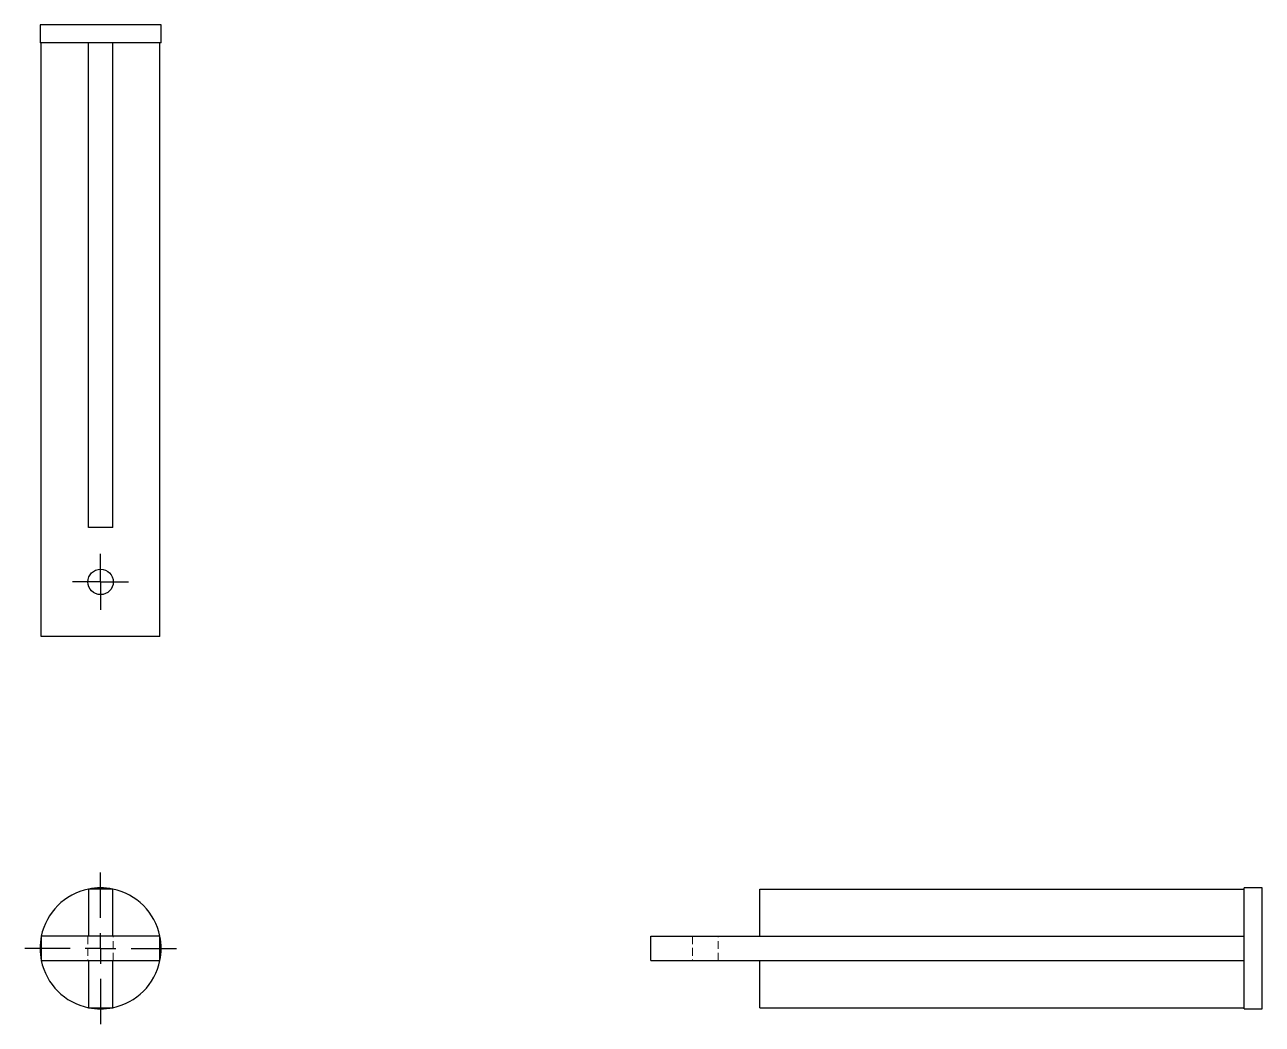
# Model space of a CAD drawing. Header units: millimetres. Extents: x 71 to 273, y 45 to 208.
import ezdxf

# ---------------------------------------------------------------- set-up
doc = ezdxf.new("R2010")
doc.units = ezdxf.units.MM
doc.linetypes.add('HIDDEN', pattern=[1.905, 1.27, -0.635])
doc.layers.add('10', color=7, linetype='Continuous')

# ---------------------------------------------------------------- blocks, each defined once
blk = doc.blocks.new('SW_CENTERMARKSYMBOL_0')
at = {"layer": '10', "color": 0}
for p, q in [((0, 5), (0, 12.4)), ((0, 0), (0, 2.5)), ((-5, 0), (-12.4, 0)), ((0, 0), (-2.5, 0)), ((0, 0), (0, -2.5)), ((0, 0), (2.5, 0)), ((5, 0), (12.4, 0)), ((0, -5), (0, -12.4))]:
    blk.add_line(p, q, dxfattribs=at)
blk = doc.blocks.new('SW_CENTERMARKSYMBOL_1')
at = {"layer": '10', "color": 0}
for p, q in [((0, 2.5), (0, 4.58)), ((0, 0), (0, 2.5)), ((-2.5, 0), (-4.58, 0)), ((0, 0), (-2.5, 0)), ((0, 0), (0, -2.5)), ((0, 0), (2.5, 0)), ((2.5, 0), (4.58, 0)), ((0, -2.5), (0, -4.58))]:
    blk.add_line(p, q, dxfattribs=at)

msp = doc.modelspace()

# ---------------------------------------------------------------- linework, layer by layer
at = {"color": 7, "linetype": 'Continuous', "lineweight": 25}
for p, q in [((73.1, 208), (73.1, 205.03)), ((92.9, 208), (73.1, 208)), ((92.9, 205.03), (92.9, 208)), ((73.3, 205.03), (73.1, 205.03)), ((81.02, 205.03), (73.3, 205.03)), ((73.3, 108), (73.3, 205.03)), ((84.98, 205.03), (81.02, 205.03)), ((81.02, 125.82), (81.02, 205.03)), ((92.7, 205.03), (84.98, 205.03)), ((84.98, 125.82), (84.98, 205.03)), ((92.9, 205.03), (92.7, 205.03)), ((92.7, 108), (92.7, 205.03)), ((84.98, 125.82), (81.02, 125.82)), ((92.7, 108), (73.3, 108)), ((273, 66.9), (270.03, 66.9)), ((270.03, 66.7), (270.03, 66.9)), ((273, 57), (273, 66.9)), ((81.02, 66.7), (81.02, 58.98)), ((84.98, 66.7), (81.02, 66.7)), ((84.98, 58.98), (84.98, 66.7)), ((190.82, 58.98), (190.82, 66.7)), ((190.82, 66.7), (270.03, 66.7)), ((270.03, 58.98), (270.03, 66.7)), ((92.7, 58.98), (73.3, 58.98)), ((73.3, 58.98), (73.3, 55.02)), ((92.7, 55.02), (92.7, 58.98)), ((173, 55.02), (173, 58.98)), ((173, 58.98), (270.03, 58.98)), ((270.03, 55.02), (270.03, 58.98)), ((273, 47.1), (273, 57)), ((73.3, 55.02), (92.7, 55.02)), ((81.02, 55.02), (81.02, 47.3)), ((84.98, 47.3), (84.98, 55.02)), ((173, 55.02), (270.03, 55.02)), ((190.82, 47.3), (190.82, 55.02)), ((270.03, 47.3), (270.03, 55.02)), ((81.02, 47.3), (84.98, 47.3)), ((190.82, 47.3), (270.03, 47.3)), ((270.03, 47.1), (270.03, 47.3)), ((270.03, 47.1), (273, 47.1))]:
    msp.add_line(p, q, dxfattribs=at)
at = {"color": 7, "linetype": 'HIDDEN', "lineweight": 18}
for p, q in [((80.92, 58.98), (80.92, 55.02)), ((85.08, 55.02), (85.08, 58.98)), ((179.83, 58.98), (179.83, 55.02)), ((183.99, 55.02), (183.99, 58.98))]:
    msp.add_line(p, q, dxfattribs=at)
at = {"color": 7, "linetype": 'Continuous', "lineweight": 25}
msp.add_circle((83, 116.91), 2.08, dxfattribs=at)
for start, end in [(78.463, 101.537), (101.537, 168.463), (11.537, 78.463), (168.463, 191.537), (348.463, 11.537), (191.537, 258.463), (281.537, 348.463), (258.463, 281.537)]:
    msp.add_arc((83, 57), 9.9, start, end, dxfattribs=at)

# ---------------------------------------------------------------- block references
at = {"layer": '10'}
for name, p in [('SW_CENTERMARKSYMBOL_1', (83, 116.91)), ('SW_CENTERMARKSYMBOL_0', (83, 57))]:
    msp.add_blockref(name, p, dxfattribs=at)

doc.saveas('drawing.dxf')
